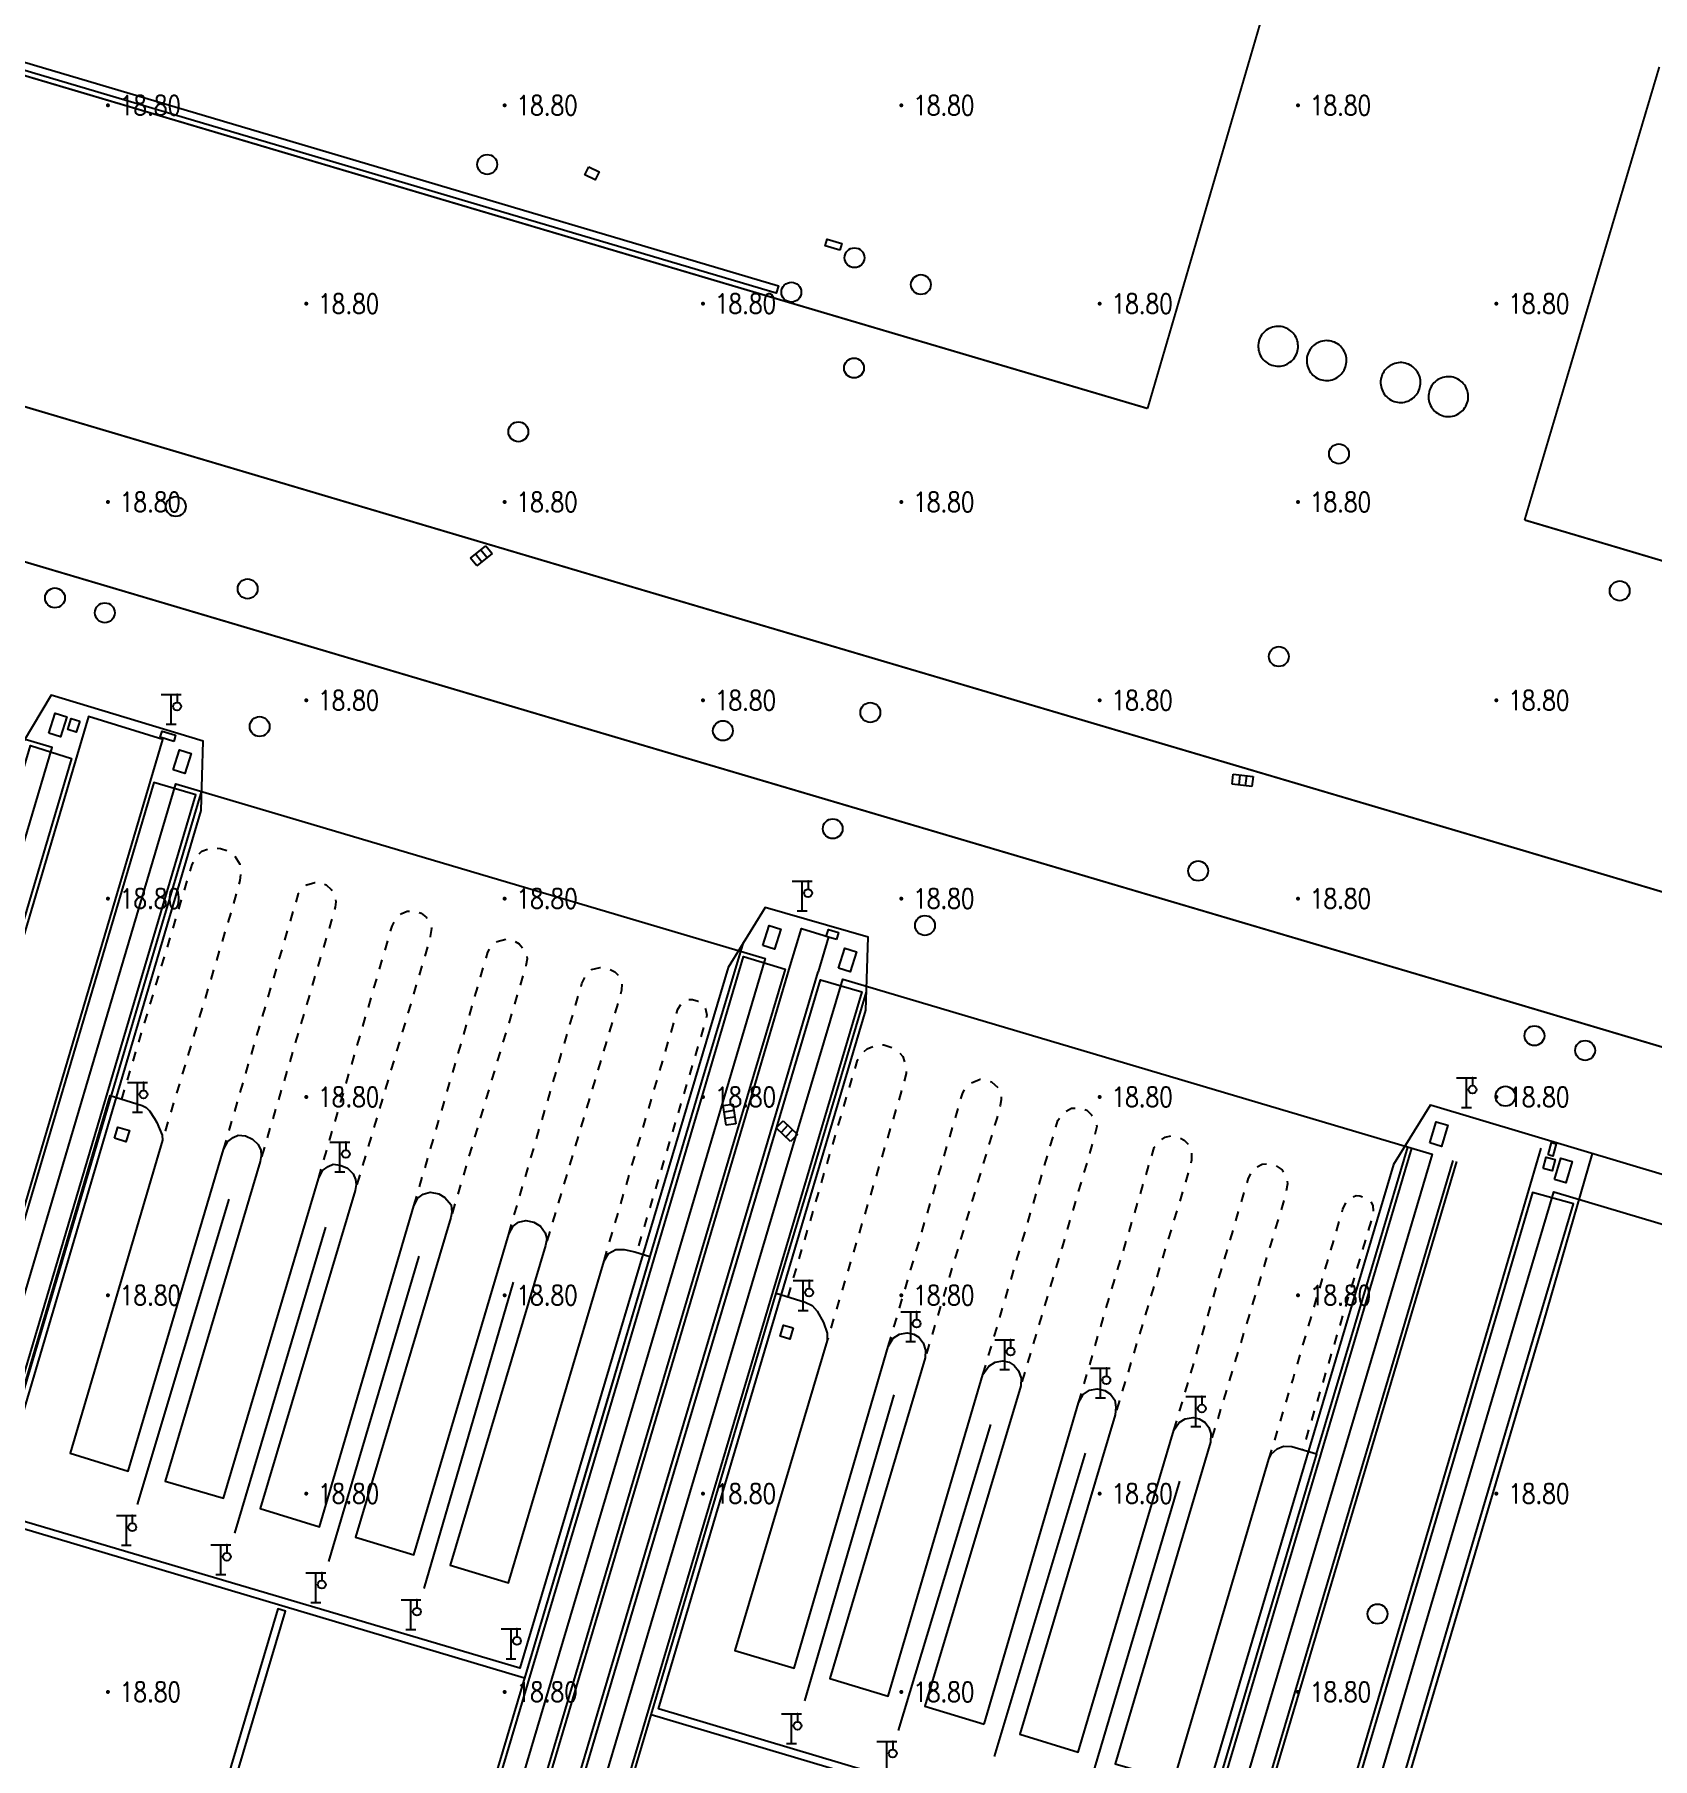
# Model space of a CAD drawing. Extents: x 404846 to 408477, y 3390929 to 3392894.
# Drawn here: x 406777.7 to 406859.2, y 3391921 to 3392008 of the extents above; entities that cross this region are included whole.
import ezdxf
from ezdxf.enums import TextEntityAlignment as Align

# ---------------------------------------------------------------- set-up
doc = ezdxf.new("R2010")
doc.units = 0
doc.header["$LTSCALE"] = 0.5
doc.header["$PDSIZE"] = 0.2
doc.linetypes.add('X6', pattern=[2, 1, -1])
doc.layers.get('0').update_dxf_attribs({"linetype": 'CONTINUOUS'})
for name, color, linetype in [('3221', 6, 'CONTINUOUS'), ('DLSS', 4, 'CONTINUOUS'), ('DMTZ', 3, 'CONTINUOUS'), ('FZTZ', 7, 'CONTINUOUS'), ('GCD', 1, 'CONTINUOUS'), ('GXYZ', 2, 'CONTINUOUS'), ('JMD', 6, 'CONTINUOUS'), ('SXSS', 5, 'CONTINUOUS'), ('ZBTZ', 3, 'CONTINUOUS')]:
    doc.layers.add(name, color=color, linetype=linetype)
doc.styles.add('HZ', font='rs.shx', dxfattribs={"width": 0.8, "bigfont": 'hztxt.shx'})
doc.linetypes.add('10422', pattern='A,0.75,[150,AAA.SHX,S=0.5,R=0,X=0,Y=0.5],1.5,[177,AAA.SHX,S=1,R=0,X=0,Y=0.4],0.75', length=3)
doc.linetypes.add('1161', pattern='A,0,[149,AAA.SHX,S=0.15,R=0,X=0,Y=0],-1.6', length=1.6)
doc.linetypes.add('447', pattern='A,8,-1,[148,AAA.SHX,S=1,R=0,X=0,Y=0],-1', length=10)

# ---------------------------------------------------------------- blocks, each defined once
blk = doc.blocks.new('gc063')
for p, q in [((-1, 3), (1, 3)), ((0, 0), (0, 3)), ((0.6, 3), (0.6, 2.2)), ((-0.5, 0), (0.5, 0))]:
    blk.add_line(p, q)
blk.add_circle((0.6, 1.8), 0.4)
blk.add_point((0.6, 3))
blk.add_point((0.6, 3))
blk = doc.blocks.new('GC200')
at = {"linetype": 'Continuous', "const_width": 0.2, "flags": 128}
blk.add_lwpolyline([(-0.1, 0, 1), (0.1, 0, 1)], format="xyb", close=True, dxfattribs=at)
blk = doc.blocks.new('gc188')
blk.add_circle((0, 0), 1)
blk = doc.blocks.new('gc041')
for p, q in [((-1, 0.5), (1, 0.5)), ((-1, -0.5), (-1, 0.5)), ((-0.33, 0.5), (-0.33, -0.5)), ((0.33, 0.5), (0.33, -0.5)), ((1, 0.5), (1, -0.5)), ((1, -0.5), (-1, -0.5))]:
    blk.add_line(p, q)

msp = doc.modelspace()

# ---------------------------------------------------------------- linework, layer by layer
at = {"layer": '3221', "color": 6}
for points in [[(406744.168, 3391856.036, 19), (406748.391, 3391870.311, 18.876), (406754.158, 3391889.79, 18.799), (406759.075, 3391906.386, 18.841), (406765.319, 3391927.447, 18.972), (406771.78, 3391949.202, 19.072), (406778.541, 3391971.995, 19.074), (406748.821, 3391980.811, 19.074), (406742.061, 3391958.023, 19.072), (406735.6, 3391936.266, 18.972), (406729.353, 3391915.195, 18.841), (406724.434, 3391898.593, 18.799), (406718.665, 3391879.107, 18.876), (406714.463, 3391864.901, 19)], [(406749.55, 3391851.382, 18.719), (406759.147, 3391883.818, 18.715), (406765.696, 3391905.851, 18.701), (406771.481, 3391925.358, 18.815), (406777.483, 3391945.539, 19.076), (406782.81, 3391963.523, 19.046), (406784.779, 3391970.166, 18.999), (406814.501, 3391961.359, 18.999), (406812.533, 3391954.717, 19.046), (406807.202, 3391936.719, 19.076), (406801.198, 3391916.532, 18.815), (406795.414, 3391897.028, 18.701), (406788.868, 3391875.004, 18.715), (406779.271, 3391842.57, 18.719)], [(406783.499, 3391842.808, 18.741), (406789.127, 3391861.755, 18.781), (406793.067, 3391875.089, 18.753), (406797.566, 3391890.184, 18.614), (406803.9, 3391911.534, 18.504), (406809.704, 3391931.054, 18.466), (406815.543, 3391950.694, 18.388), (406818.402, 3391960.318, 18.416), (406848.118, 3391951.49, 18.416), (406845.259, 3391941.863, 18.388), (406839.419, 3391922.22, 18.466), (406833.617, 3391902.708, 18.504), (406827.28, 3391881.348, 18.614), (406822.786, 3391866.269, 18.753), (406818.85, 3391852.948, 18.781), (406813.216, 3391833.984, 18.741)], [(406818.629, 3391829.5, 18.713), (406823.606, 3391846.24, 18.852), (406827.632, 3391859.825, 18.852), (406831.615, 3391873.336, 18.712), (406836.221, 3391888.842, 18.684), (406840.089, 3391901.861, 18.749), (406844.288, 3391915.943, 18.872), (406847.961, 3391928.344, 18.986), (406852.414, 3391943.384, 18.97), (406854.263, 3391949.589, 19.004), (406883.973, 3391940.737, 19.004), (406882.131, 3391934.557, 18.97), (406877.685, 3391919.541, 18.986), (406874.003, 3391907.113, 18.872), (406869.801, 3391893.018, 18.749), (406865.937, 3391880.014, 18.684), (406861.341, 3391864.54, 18.712), (406857.361, 3391851.037, 18.852), (406853.325, 3391837.419, 18.852), (406848.353, 3391820.696, 18.713)]]:
    msp.add_polyline3d(points, dxfattribs=at)
at = {"layer": 'DLSS', "linetype": 'Continuous', "const_width": 0.1, "flags": 128}
for points, elevation in [([(406833.774, 3391989.093), (406840.454, 3392011.938)], 18.548), ([(406833.774, 3391989.093), (406812.566, 3391995.367), (406775.107, 3392006.487)], 18.676), ([(406852.782, 3391983.471), (406859.574, 3392006.315)], 18.526), ([(406852.458, 3391966.881), (406808.02, 3391980.026), (406770.553, 3391991.148)], 18.633), ([(406850.318, 3391959.693), (406805.889, 3391972.835), (406768.419, 3391983.959)], 18.633), ([(406857.022, 3391982.216), (406852.782, 3391983.471)], 18.511), ([(406902.516, 3391968.742), (406875.615, 3391976.682), (406857.022, 3391982.216)], 18.598), ([(406897.959, 3391953.404), (406871.069, 3391961.342), (406852.458, 3391966.881)], 18.706), ([(406895.823, 3391946.215), (406868.937, 3391954.151), (406850.318, 3391959.693)], 18.706)]:
    msp.add_lwpolyline(points, dxfattribs=dict(at, elevation=elevation))
at = {"layer": 'DLSS', "linetype": 'X6', "flags": 128}
for points, elevation in [([(406782.052, 3391954.266), (406785.607, 3391966.099), (406785.826, 3391966.498), (406786.099, 3391966.773), (406786.537, 3391966.927), (406787.029, 3391966.911), (406787.428, 3391966.777), (406787.759, 3391966.522), (406788.01, 3391966.12), (406788.071, 3391965.762), (406788.013, 3391965.298), (406787.594, 3391963.815), (406784.104, 3391952.193)], 18.734), ([(406787.188, 3391951.726), (406790.967, 3391964.631), (406791.098, 3391964.845), (406791.39, 3391965.08), (406791.791, 3391965.192), (406792.068, 3391965.189), (406792.362, 3391965.069), (406792.606, 3391964.845), (406792.803, 3391964.53), (406792.856, 3391964.223), (406792.823, 3391963.944), (406792.616, 3391963.239), (406789.035, 3391951.127)], 18.817), ([(406791.97, 3391950.257), (406795.684, 3391962.984), (406795.886, 3391963.381), (406796.18, 3391963.628), (406796.452, 3391963.743), (406796.767, 3391963.757), (406797.148, 3391963.653), (406797.396, 3391963.451), (406797.591, 3391963.154), (406797.666, 3391962.871), (406797.608, 3391962.462), (406797.339, 3391961.486), (406795.304, 3391954.646), (406793.818, 3391949.658)], 18.855), ([(406796.786, 3391948.89), (406800.513, 3391961.682), (406800.68, 3391961.973), (406800.987, 3391962.221), (406801.415, 3391962.343), (406801.808, 3391962.275), (406802.09, 3391962.098), (406802.429, 3391961.704), (406802.5, 3391961.344), (406802.433, 3391960.993), (406800.311, 3391953.923), (406798.65, 3391948.304)], 18.906), ([(406801.567, 3391947.468), (406805.254, 3391960.096), (406805.445, 3391960.508), (406805.742, 3391960.809), (406806.174, 3391960.911), (406806.59, 3391960.86), (406806.907, 3391960.692), (406807.149, 3391960.436), (406807.263, 3391960.118), (406807.246, 3391959.762), (406807.084, 3391959.146), (406803.422, 3391946.886)], 18.999), ([(406806.373, 3391946.117), (406810.096, 3391958.81), (406810.285, 3391959.11), (406810.542, 3391959.294), (406810.831, 3391959.301), (406811.115, 3391959.213), (406811.377, 3391959.028), (406811.494, 3391958.816), (406811.549, 3391958.503), (406811.44, 3391958.05), (406808.008, 3391946.548)], 19.009), ([(406815.647, 3391944.297), (406819.146, 3391956.23), (406819.311, 3391956.509), (406819.633, 3391956.802), (406820.023, 3391956.964), (406820.481, 3391957.006), (406820.838, 3391956.89), (406821.163, 3391956.721), (406821.427, 3391956.425), (406821.591, 3391955.923), (406821.609, 3391955.561), (406821.43, 3391954.899), (406817.621, 3391942.101)], 18.982), ([(406820.702, 3391941.805), (406824.453, 3391954.58), (406824.62, 3391954.868), (406824.89, 3391955.097), (406825.341, 3391955.27), (406825.549, 3391955.255), (406825.912, 3391955.142), (406826.222, 3391954.857), (406826.387, 3391954.544), (406826.39, 3391954.231), (406826.346, 3391953.944), (406826.174, 3391953.301), (406822.56, 3391941.232)], 18.886), ([(406825.476, 3391940.38), (406829.25, 3391953.186), (406829.519, 3391953.594), (406829.935, 3391953.809), (406830.367, 3391953.829), (406830.704, 3391953.713), (406830.941, 3391953.485), (406831.171, 3391953.1), (406831.211, 3391952.887), (406831.093, 3391952.373), (406829.46, 3391946.809), (406827.379, 3391939.815)], 18.79), ([(406830.299, 3391938.949), (406831.581, 3391943.383), (406834.11, 3391951.823), (406834.32, 3391952.119), (406834.659, 3391952.352), (406834.983, 3391952.423), (406835.31, 3391952.369), (406835.612, 3391952.199), (406835.857, 3391951.975), (406835.985, 3391951.586), (406835.989, 3391951.199), (406835.842, 3391950.611), (406832.136, 3391938.348)], 18.643), ([(406835.106, 3391937.576), (406838.86, 3391950.282), (406839.12, 3391950.759), (406839.553, 3391950.988), (406839.917, 3391951.014), (406840.235, 3391950.916), (406840.566, 3391950.702), (406840.786, 3391950.354), (406840.83, 3391949.999), (406840.667, 3391949.227), (406836.953, 3391936.977)], 18.513), ([(406839.895, 3391936.112), (406841.107, 3391940.152), (406843.623, 3391948.726), (406843.817, 3391949.152), (406844, 3391949.295), (406844.296, 3391949.408), (406844.481, 3391949.396), (406844.759, 3391949.3), (406845.022, 3391949.126), (406845.132, 3391948.903), (406845.139, 3391948.614), (406845.093, 3391948.3), (406841.591, 3391936.597)], 18.45)]:
    msp.add_lwpolyline(points, dxfattribs=dict(at, elevation=elevation))
at = {"layer": 'DMTZ', "linetype": '10422', "flags": 128}
for points, elevation in [([(406802.366, 3391925.076), (406775.174, 3391933.179), (406781.472, 3391954.445), (406783.08, 3391953.947), (406783.281, 3391953.849), (406783.447, 3391953.673), (406783.701, 3391953.293), (406783.826, 3391953.095), (406784.086, 3391952.447), (406784.104, 3391952.193)], 19.021), ([(406784.104, 3391952.193), (406779.45, 3391936.421), (406782.387, 3391935.517), (406787.188, 3391951.726), (406787.397, 3391952.137), (406787.673, 3391952.342), (406787.928, 3391952.459), (406788.291, 3391952.417), (406788.647, 3391952.252), (406788.937, 3391951.974), (406789.061, 3391951.692), (406789.09, 3391951.432), (406789.035, 3391951.127)], 19.208), ([(406789.035, 3391951.127), (406784.252, 3391935.005), (406787.183, 3391934.144), (406791.97, 3391950.257), (406792.18, 3391950.668), (406792.455, 3391950.873), (406792.711, 3391950.989), (406793.074, 3391950.947), (406793.43, 3391950.782), (406793.72, 3391950.504), (406793.844, 3391950.222), (406793.873, 3391949.962), (406793.818, 3391949.658)], 19.214), ([(406793.818, 3391949.658), (406789.028, 3391933.622), (406792.021, 3391932.709), (406796.786, 3391948.89)], 19.117), ([(406796.786, 3391948.89), (406796.979, 3391949.27), (406797.253, 3391949.484), (406797.606, 3391949.581), (406798.05, 3391949.493), (406798.351, 3391949.317), (406798.667, 3391948.946), (406798.699, 3391948.571), (406798.65, 3391948.304), (406793.834, 3391932.181), (406796.78, 3391931.285), (406801.567, 3391947.468), (406801.79, 3391947.866), (406802.055, 3391948.06), (406802.431, 3391948.156), (406802.836, 3391948.072), (406803.161, 3391947.866), (406803.409, 3391947.527), (406803.484, 3391947.221), (406803.422, 3391946.886), (406798.621, 3391930.774), (406801.56, 3391929.876), (406806.373, 3391946.117), (406806.593, 3391946.483), (406806.967, 3391946.694), (406807.381, 3391946.689), (406807.929, 3391946.572), (406808.681, 3391946.339), (406802.366, 3391925.076)], 19.445), ([(406835.954, 3391915.128), (406808.743, 3391923.218), (406815.049, 3391944.482), (406816.511, 3391944.029), (406816.865, 3391943.857), (406817.117, 3391943.585), (406817.434, 3391943.008), (406817.621, 3391942.472), (406817.621, 3391942.101), (406812.97, 3391926.47), (406815.959, 3391925.574), (406820.702, 3391941.805)], 19.297), ([(406820.702, 3391941.805), (406820.944, 3391942.219), (406821.271, 3391942.425), (406821.654, 3391942.488), (406821.983, 3391942.417), (406822.236, 3391942.264), (406822.452, 3391941.99), (406822.575, 3391941.62), (406822.56, 3391941.232), (406817.748, 3391925.05), (406820.698, 3391924.165), (406825.476, 3391940.38), (406825.763, 3391940.803), (406826.091, 3391941.009), (406826.474, 3391941.072), (406826.803, 3391941.001), (406827.056, 3391940.847), (406827.272, 3391940.574), (406827.395, 3391940.203), (406827.379, 3391939.815), (406822.547, 3391923.657), (406825.532, 3391922.753)], 19.41), ([(406830.299, 3391938.949), (406830.519, 3391939.37), (406830.852, 3391939.593), (406831.236, 3391939.656), (406831.611, 3391939.571), (406831.906, 3391939.386), (406832.128, 3391939.091), (406832.181, 3391938.736), (406832.136, 3391938.348), (406827.338, 3391922.247), (406830.281, 3391921.348), (406835.106, 3391937.576), (406835.368, 3391937.969), (406835.671, 3391938.148), (406836.066, 3391938.21), (406836.376, 3391938.156), (406836.671, 3391937.966), (406836.869, 3391937.713), (406836.968, 3391937.413), (406836.953, 3391936.977), (406832.134, 3391920.762), (406835.102, 3391919.904), (406839.895, 3391936.112), (406840.024, 3391936.392), (406840.313, 3391936.636), (406840.625, 3391936.774), (406841.04, 3391936.759), (406842.296, 3391936.391), (406835.954, 3391915.128)], 18.984), ([(406825.532, 3391922.753), (406830.299, 3391938.949)], 18.903)]:
    msp.add_lwpolyline(points, dxfattribs=dict(at, elevation=elevation))
at = {"layer": 'FZTZ', "linetype": 'Continuous', "flags": 128}
for points, elevation in [([(406805.601, 3392001.278), (406806.117, 3392001.033), (406805.926, 3392000.629), (406805.409, 3392000.874), (406805.601, 3392001.278)], 18.615), ([(406818.265, 3391997.075), (406817.525, 3391997.289), (406817.623, 3391997.627), (406818.362, 3391997.414), (406818.265, 3391997.075)], 19.301), ([(406840.208, 3391991.236), (406840.295, 3391991.227), (406840.383, 3391991.225), (406840.47, 3391991.231), (406840.557, 3391991.245), (406840.642, 3391991.266), (406840.725, 3391991.294), (406840.805, 3391991.33), (406840.882, 3391991.372), (406840.954, 3391991.421), (406841.023, 3391991.476), (406841.086, 3391991.537), (406841.143, 3391991.603), (406841.195, 3391991.674), (406841.24, 3391991.749), (406841.278, 3391991.828), (406841.31, 3391991.91), (406841.334, 3391991.994), (406841.351, 3391992.08), (406841.36, 3391992.167), (406841.362, 3391992.255), (406841.356, 3391992.342), (406841.342, 3391992.429), (406841.321, 3391992.514), (406841.292, 3391992.597), (406841.257, 3391992.677), (406841.214, 3391992.753), (406841.166, 3391992.826), (406841.11, 3391992.894), (406841.05, 3391992.957), (406840.984, 3391993.015), (406840.913, 3391993.067), (406840.838, 3391993.112), (406840.759, 3391993.15), (406840.677, 3391993.182), (406840.593, 3391993.206), (406840.507, 3391993.223), (406840.42, 3391993.232), (406840.332, 3391993.234), (406840.245, 3391993.227), (406840.158, 3391993.214), (406840.073, 3391993.193), (406839.99, 3391993.164), (406839.91, 3391993.129), (406839.833, 3391993.086), (406839.761, 3391993.037), (406839.692, 3391992.982), (406839.629, 3391992.921), (406839.572, 3391992.855), (406839.52, 3391992.784), (406839.475, 3391992.709), (406839.437, 3391992.631), (406839.405, 3391992.549), (406839.381, 3391992.465), (406839.364, 3391992.379), (406839.355, 3391992.291), (406839.353, 3391992.204), (406839.359, 3391992.116), (406839.373, 3391992.03), (406839.394, 3391991.945), (406839.422, 3391991.862), (406839.458, 3391991.782), (406839.5, 3391991.705), (406839.549, 3391991.632), (406839.605, 3391991.564), (406839.665, 3391991.501), (406839.731, 3391991.444), (406839.802, 3391991.392), (406839.877, 3391991.347), (406839.956, 3391991.308), (406840.038, 3391991.277), (406840.122, 3391991.253), (406840.208, 3391991.236)], 18.453), ([(406842.651, 3391990.516), (406842.739, 3391990.506), (406842.826, 3391990.505), (406842.914, 3391990.511), (406843, 3391990.525), (406843.085, 3391990.546), (406843.168, 3391990.574), (406843.248, 3391990.61), (406843.325, 3391990.652), (406843.398, 3391990.701), (406843.466, 3391990.756), (406843.529, 3391990.817), (406843.586, 3391990.883), (406843.638, 3391990.954), (406843.683, 3391991.029), (406843.722, 3391991.108), (406843.753, 3391991.19), (406843.777, 3391991.274), (406843.794, 3391991.36), (406843.803, 3391991.447), (406843.805, 3391991.535), (406843.799, 3391991.622), (406843.785, 3391991.709), (406843.764, 3391991.794), (406843.736, 3391991.877), (406843.7, 3391991.957), (406843.658, 3391992.033), (406843.609, 3391992.106), (406843.554, 3391992.174), (406843.493, 3391992.237), (406843.427, 3391992.295), (406843.356, 3391992.346), (406843.281, 3391992.392), (406843.202, 3391992.43), (406843.12, 3391992.462), (406843.036, 3391992.486), (406842.95, 3391992.503), (406842.863, 3391992.512), (406842.775, 3391992.513), (406842.688, 3391992.507), (406842.601, 3391992.494), (406842.516, 3391992.473), (406842.433, 3391992.444), (406842.353, 3391992.409), (406842.277, 3391992.366), (406842.204, 3391992.317), (406842.136, 3391992.262), (406842.073, 3391992.201), (406842.015, 3391992.135), (406841.964, 3391992.064), (406841.918, 3391991.989), (406841.88, 3391991.911), (406841.848, 3391991.829), (406841.824, 3391991.745), (406841.807, 3391991.658), (406841.798, 3391991.571), (406841.796, 3391991.484), (406841.803, 3391991.396), (406841.816, 3391991.31), (406841.837, 3391991.225), (406841.866, 3391991.142), (406841.901, 3391991.062), (406841.944, 3391990.985), (406841.993, 3391990.912), (406842.048, 3391990.844), (406842.109, 3391990.781), (406842.175, 3391990.723), (406842.246, 3391990.672), (406842.321, 3391990.627), (406842.399, 3391990.588), (406842.481, 3391990.557), (406842.565, 3391990.533), (406842.651, 3391990.516)], 18.453), ([(406846.379, 3391989.408), (406846.466, 3391989.398), (406846.554, 3391989.397), (406846.641, 3391989.403), (406846.728, 3391989.416), (406846.813, 3391989.438), (406846.895, 3391989.466), (406846.976, 3391989.502), (406847.052, 3391989.544), (406847.125, 3391989.593), (406847.193, 3391989.648), (406847.256, 3391989.709), (406847.314, 3391989.775), (406847.365, 3391989.846), (406847.411, 3391989.921), (406847.449, 3391990), (406847.48, 3391990.081), (406847.505, 3391990.166), (406847.522, 3391990.252), (406847.531, 3391990.339), (406847.532, 3391990.426), (406847.526, 3391990.514), (406847.513, 3391990.6), (406847.492, 3391990.686), (406847.463, 3391990.768), (406847.427, 3391990.848), (406847.385, 3391990.925), (406847.336, 3391990.998), (406847.281, 3391991.066), (406847.22, 3391991.129), (406847.154, 3391991.187), (406847.083, 3391991.238), (406847.008, 3391991.283), (406846.929, 3391991.322), (406846.848, 3391991.353), (406846.763, 3391991.378), (406846.677, 3391991.394), (406846.59, 3391991.404), (406846.503, 3391991.405), (406846.415, 3391991.399), (406846.329, 3391991.386), (406846.244, 3391991.364), (406846.161, 3391991.336), (406846.081, 3391991.3), (406846.004, 3391991.258), (406845.931, 3391991.209), (406845.863, 3391991.154), (406845.8, 3391991.093), (406845.742, 3391991.027), (406845.691, 3391990.956), (406845.646, 3391990.881), (406845.607, 3391990.802), (406845.576, 3391990.721), (406845.551, 3391990.636), (406845.535, 3391990.55), (406845.525, 3391990.463), (406845.524, 3391990.376), (406845.53, 3391990.288), (406845.543, 3391990.202), (406845.565, 3391990.116), (406845.593, 3391990.034), (406845.629, 3391989.953), (406845.671, 3391989.877), (406845.72, 3391989.804), (406845.775, 3391989.736), (406845.836, 3391989.673), (406845.902, 3391989.615), (406845.973, 3391989.564), (406846.048, 3391989.519), (406846.127, 3391989.48), (406846.208, 3391989.449), (406846.293, 3391989.424), (406846.379, 3391989.408)], 18.453), ([(406848.79, 3391988.697), (406848.877, 3391988.688), (406848.965, 3391988.686), (406849.052, 3391988.693), (406849.139, 3391988.706), (406849.224, 3391988.727), (406849.307, 3391988.756), (406849.387, 3391988.791), (406849.464, 3391988.834), (406849.536, 3391988.883), (406849.605, 3391988.938), (406849.668, 3391988.999), (406849.725, 3391989.065), (406849.777, 3391989.136), (406849.822, 3391989.211), (406849.861, 3391989.289), (406849.892, 3391989.371), (406849.916, 3391989.455), (406849.933, 3391989.541), (406849.942, 3391989.629), (406849.944, 3391989.716), (406849.938, 3391989.804), (406849.924, 3391989.89), (406849.903, 3391989.975), (406849.875, 3391990.058), (406849.839, 3391990.138), (406849.797, 3391990.215), (406849.748, 3391990.288), (406849.693, 3391990.356), (406849.632, 3391990.419), (406849.566, 3391990.476), (406849.495, 3391990.528), (406849.42, 3391990.573), (406849.341, 3391990.612), (406849.259, 3391990.643), (406849.175, 3391990.667), (406849.089, 3391990.684), (406849.002, 3391990.693), (406848.914, 3391990.695), (406848.827, 3391990.689), (406848.74, 3391990.675), (406848.655, 3391990.654), (406848.572, 3391990.626), (406848.492, 3391990.59), (406848.415, 3391990.548), (406848.343, 3391990.499), (406848.275, 3391990.444), (406848.211, 3391990.383), (406848.154, 3391990.317), (406848.102, 3391990.246), (406848.057, 3391990.171), (406848.019, 3391990.092), (406847.987, 3391990.01), (406847.963, 3391989.926), (406847.946, 3391989.84), (406847.937, 3391989.753), (406847.935, 3391989.665), (406847.941, 3391989.578), (406847.955, 3391989.491), (406847.976, 3391989.406), (406848.005, 3391989.323), (406848.04, 3391989.243), (406848.083, 3391989.167), (406848.132, 3391989.094), (406848.187, 3391989.026), (406848.247, 3391988.963), (406848.314, 3391988.905), (406848.384, 3391988.854), (406848.46, 3391988.808), (406848.538, 3391988.77), (406848.62, 3391988.738), (406848.704, 3391988.714), (406848.79, 3391988.697)], 18.453), ([(406778.38, 3391972.728), (406778.705, 3391973.738), (406779.292, 3391973.549), (406778.967, 3391972.54), (406778.38, 3391972.728)], 19.636), ([(406779.94, 3391973.324), (406779.762, 3391972.769), (406779.331, 3391972.907), (406779.508, 3391973.462), (406779.94, 3391973.324)], 19.999), ([(406784.677, 3391972.308), (406784, 3391972.518), (406784.096, 3391972.827), (406784.773, 3391972.618), (406784.677, 3391972.308)], 19.518), ([(406784.645, 3391970.876), (406784.97, 3391971.886), (406785.557, 3391971.697), (406785.232, 3391970.687), (406784.645, 3391970.876)], 19.802), ([(406814.379, 3391962.018), (406814.704, 3391963.028), (406815.291, 3391962.839), (406814.966, 3391961.829), (406814.379, 3391962.018)], 19.936), ([(406818.088, 3391962.311), (406817.572, 3391962.468), (406817.679, 3391962.821), (406818.195, 3391962.665), (406818.088, 3391962.311)], 19.722), ([(406818.192, 3391960.876), (406818.517, 3391961.886), (406819.104, 3391961.697), (406818.779, 3391960.687), (406818.192, 3391960.876)], 19.957), ([(406781.69, 3391952.294), (406781.866, 3391952.863), (406782.439, 3391952.685), (406782.263, 3391952.117), (406781.69, 3391952.294)], 20.792), ([(406848.006, 3391952.06), (406848.325, 3391953.133), (406848.905, 3391952.961), (406848.586, 3391951.887), (406848.006, 3391952.06)], 19.408), ([(406853.971, 3391951.459), (406854.135, 3391952.082), (406854.373, 3391952.019), (406854.209, 3391951.397), (406853.971, 3391951.459)], 19.149), ([(406853.722, 3391950.779), (406853.875, 3391951.342), (406854.324, 3391951.22), (406854.171, 3391950.657), (406853.722, 3391950.779)], 19.582), ([(406854.282, 3391950.223), (406854.602, 3391951.296), (406855.182, 3391951.124), (406854.862, 3391950.05), (406854.282, 3391950.223)], 19.383), ([(406815.912, 3391942.73), (406815.745, 3391942.17), (406815.248, 3391942.318), (406815.415, 3391942.878), (406815.912, 3391942.73)], 20.66)]:
    msp.add_lwpolyline(points, close=True, dxfattribs=dict(at, elevation=elevation))
at = {"layer": 'JMD', "linetype": '447', "flags": 128}
for points, elevation in [([(406848.033, 3391953.98), (406846.177, 3391950.977), (406835.674, 3391915.595), (406809.115, 3391923.527), (406819.572, 3391958.75), (406819.693, 3391962.429), (406814.492, 3391963.928), (406812.637, 3391960.912), (406802.126, 3391925.579), (406775.586, 3391933.431), (406786.063, 3391968.818), (406786.159, 3391972.313), (406778.492, 3391974.639), (406776.62, 3391971.471), (406766.162, 3391936.252)], 20.381), ([(406848.033, 3391953.98), (406857.746, 3391951.067), (406867.132, 3391948.266), (406868.252, 3391939.579), (406865.574, 3391930.477), (406867.016, 3391930.002), (406860.525, 3391908.263), (406871.62, 3391905.026), (406882.054, 3391940.225), (406883.919, 3391943.326), (406891.964, 3391940.873), (406897.322, 3391939.41)], 20.48), ([(406782.851, 3391933.822), (406787.471, 3391949.218)], 20.068), ([(406792.321, 3391947.806), (406787.74, 3391932.389)], 20.07), ([(406792.493, 3391930.961), (406797.058, 3391946.359)], 20.132), ([(406801.783, 3391945.039), (406797.28, 3391929.589)], 20.098), ([(406820.981, 3391939.358), (406816.485, 3391923.938)], 19.956), ([(406821.218, 3391922.436), (406825.864, 3391937.862)], 19.927), ([(406830.628, 3391936.423), (406826.041, 3391921.116)], 19.899), ([(406830.846, 3391919.647), (406835.394, 3391934.999)], 19.886)]:
    msp.add_lwpolyline(points, dxfattribs=dict(at, elevation=elevation))
at = {"layer": 'SXSS', "linetype": 'Continuous', "flags": 128}
for points, elevation in [([(406774.252, 3392007.415), (406793.88, 3392001.598), (406815.166, 3391995.283), (406815.052, 3391994.9), (406793.766, 3392001.214), (406774.138, 3392007.031)], 18.458), ([(406767.554, 3391851.772), (406774.14, 3391873.823), (406776.069, 3391880.302), (406780.958, 3391896.928), (406785.614, 3391912.658), (406790.305, 3391928.451), (406789.917, 3391928.566), (406785.225, 3391912.773), (406780.57, 3391897.043), (406775.681, 3391880.417), (406773.752, 3391873.938), (406767.189, 3391851.88)], 18.715)]:
    msp.add_lwpolyline(points, dxfattribs=dict(at, elevation=elevation))
at = {"layer": 'ZBTZ', "linetype": '1161', "flags": 128}
for points, elevation in [([(406748.342, 3391851.74), (406757.936, 3391884.177), (406764.485, 3391906.211), (406770.27, 3391925.717), (406776.272, 3391945.899), (406781.599, 3391963.882), (406784.126, 3391972.411), (406780.386, 3391973.565), (406773.048, 3391948.826), (406766.587, 3391927.071), (406760.343, 3391906.01), (406755.426, 3391889.414), (406749.659, 3391869.935), (406745.44, 3391855.656)], 18.907), ([(406743.151, 3391856.339), (406747.371, 3391870.613), (406753.138, 3391890.092), (406758.055, 3391906.688), (406764.299, 3391927.75), (406770.76, 3391949.505), (406777.453, 3391972.1), (406779.522, 3391971.443), (406772.832, 3391948.89), (406766.371, 3391927.135), (406760.127, 3391906.074), (406755.21, 3391889.478), (406749.443, 3391869.999), (406745.226, 3391855.72)], 18.948), ([(406750.619, 3391851.065), (406760.225, 3391883.498), (406766.773, 3391905.531), (406772.558, 3391925.038), (406778.561, 3391945.219), (406783.888, 3391963.203), (406785.785, 3391969.607), (406783.676, 3391970.232), (406781.779, 3391963.828), (406776.452, 3391945.845), (406770.45, 3391925.664), (406764.665, 3391906.157), (406758.116, 3391884.124), (406748.519, 3391851.687)], 18.867), ([(406750.807, 3391851.01), (406760.441, 3391883.434), (406766.989, 3391905.467), (406772.774, 3391924.974), (406778.777, 3391945.155), (406784.104, 3391963.139), (406786.091, 3391969.816)], 18.858), ([(406815.762, 3391960.985), (406816.325, 3391962.868), (406817.684, 3391962.454), (406817.166, 3391960.685)], 18.941), ([(406778.006, 3391842.945), (406787.618, 3391875.375), (406794.164, 3391897.399), (406799.948, 3391916.903), (406805.952, 3391937.09), (406811.283, 3391955.087), (406813.41, 3391962.168)], 18.867), ([(406778.234, 3391842.877), (406787.834, 3391875.311), (406794.38, 3391897.335), (406800.164, 3391916.839), (406806.168, 3391937.025), (406811.499, 3391955.023), (406813.409, 3391961.469), (406815.5, 3391960.816), (406813.58, 3391954.407), (406808.249, 3391936.408), (406802.245, 3391916.221), (406796.461, 3391896.717), (406789.915, 3391874.694), (406780.319, 3391842.259)], 18.867), ([(406780.53, 3391842.196), (406790.129, 3391874.631), (406796.674, 3391896.654), (406802.459, 3391916.157), (406808.463, 3391936.344), (406813.794, 3391954.343), (406815.762, 3391960.985)], 18.867), ([(406782.28, 3391843.169), (406787.891, 3391862.121), (406791.831, 3391875.456), (406796.331, 3391890.551), (406802.665, 3391911.901), (406808.469, 3391931.421), (406814.307, 3391951.061), (406817.166, 3391960.685)], 18.583), ([(406782.472, 3391843.113), (406788.109, 3391862.056), (406792.049, 3391875.391), (406796.548, 3391890.486), (406802.882, 3391911.836), (406808.686, 3391931.357), (406814.525, 3391950.996), (406817.286, 3391960.292), (406819.37, 3391959.673), (406816.609, 3391950.377), (406810.77, 3391930.737), (406804.966, 3391911.217), (406798.632, 3391889.867), (406794.133, 3391874.772), (406790.193, 3391861.439), (406784.57, 3391842.49)], 18.583), ([(406815.049, 3391944.482), (406816.814, 3391950.316), (406819.603, 3391959.687)], 18.717), ([(406812.187, 3391834.289), (406817.832, 3391853.25), (406821.768, 3391866.571), (406826.262, 3391881.651), (406832.599, 3391903.01), (406838.401, 3391922.522), (406844.24, 3391942.166), (406847.1, 3391951.793)], 18.583), ([(406817.438, 3391829.835), (406822.432, 3391846.589), (406826.458, 3391860.172), (406830.441, 3391873.684), (406835.047, 3391889.191), (406838.916, 3391902.211), (406843.114, 3391916.292), (406846.787, 3391928.692), (406851.24, 3391943.733), (406853.62, 3391951.802)], 18.775), ([(406842.296, 3391936.391), (406844.033, 3391942.227), (406846.893, 3391951.854)], 18.447), ([(406814.277, 3391833.669), (406819.913, 3391852.633), (406823.849, 3391865.954), (406828.343, 3391881.032), (406834.68, 3391902.392), (406840.482, 3391921.904), (406846.322, 3391941.547), (406849.181, 3391951.175)], 18.583), ([(406814.473, 3391833.611), (406820.103, 3391852.577), (406824.039, 3391865.897), (406828.533, 3391880.975), (406834.87, 3391902.336), (406840.672, 3391921.847), (406846.512, 3391941.491), (406849.372, 3391951.118)], 18.583), ([(406819.855, 3391829.136), (406824.921, 3391845.85), (406828.947, 3391859.436), (406832.93, 3391872.947), (406837.535, 3391888.452), (406841.404, 3391901.47), (406845.602, 3391915.553), (406849.276, 3391927.955), (406853.729, 3391942.994), (406856.21, 3391951.529)], 18.804), ([(406819.652, 3391829.197), (406824.68, 3391845.922), (406828.706, 3391859.507), (406832.689, 3391873.018), (406837.294, 3391888.523), (406841.162, 3391901.542), (406845.361, 3391915.624), (406849.034, 3391928.026), (406853.488, 3391943.065), (406855.253, 3391948.991), (406853.186, 3391949.557), (406851.443, 3391943.673), (406846.989, 3391928.632), (406843.316, 3391916.232), (406839.118, 3391902.15), (406835.249, 3391889.131), (406830.643, 3391873.624), (406826.66, 3391860.112), (406822.634, 3391846.529), (406817.617, 3391829.792)], 18.839), ([(406784.784, 3391842.426), (406790.398, 3391861.378), (406794.338, 3391874.712), (406798.837, 3391889.806), (406805.171, 3391911.157), (406808.743, 3391923.218)], 18.706)]:
    msp.add_lwpolyline(points, dxfattribs=dict(at, elevation=elevation))

# ---------------------------------------------------------------- block references
at = {"layer": 'DLSS', "linetype": 'Continuous', "xscale": 0.5, "yscale": 0.5}
for p in [(406784.548, 3391973.17, 18.675), (406816.358, 3391963.757, 18.925), (406849.855, 3391953.851, 18.422), (406782.851, 3391953.608, 19.02), (406793.052, 3391950.603, 19.092), (406816.406, 3391943.62, 19.182), (406821.831, 3391942.053, 19.152), (406826.57, 3391940.637, 19.014), (406831.396, 3391939.205, 18.908), (406836.21, 3391937.77, 18.816), (406782.287, 3391931.783, 19.016), (406787.053, 3391930.298, 19.057), (406791.841, 3391928.891, 19.093), (406796.636, 3391927.527, 19.13), (406801.681, 3391926.053, 19.149), (406815.824, 3391921.773, 18.936), (406820.626, 3391920.379, 18.911)]:
    msp.add_blockref('gc063', p, dxfattribs=at)
at = {"layer": 'GCD', "linetype": 'Continuous'}
ref = msp.add_blockref('GC200', (406781.358, 3392004.379, 18.8), dxfattribs=dict(at, xscale=0.5, yscale=0.5, zscale=0.5))
ref.add_attrib('height', '18.80', dxfattribs={"linetype": 'Continuous', "height": 1, "style": 'HZ', "width": 0.8}).set_placement((406781.958, 3392004.379, 18.8), align=Align.MIDDLE_LEFT)
ref = msp.add_blockref('GC200', (406801.358, 3392004.379, 18.8), dxfattribs=dict(at, xscale=0.5, yscale=0.5, zscale=0.5))
ref.add_attrib('height', '18.80', dxfattribs={"linetype": 'Continuous', "height": 1, "style": 'HZ', "width": 0.8}).set_placement((406801.958, 3392004.379, 18.8), align=Align.MIDDLE_LEFT)
ref = msp.add_blockref('GC200', (406821.358, 3392004.379, 18.8), dxfattribs=dict(at, xscale=0.5, yscale=0.5, zscale=0.5))
ref.add_attrib('height', '18.80', dxfattribs={"linetype": 'Continuous', "height": 1, "style": 'HZ', "width": 0.8}).set_placement((406821.958, 3392004.379, 18.8), align=Align.MIDDLE_LEFT)
ref = msp.add_blockref('GC200', (406841.358, 3392004.379, 18.8), dxfattribs=dict(at, xscale=0.5, yscale=0.5, zscale=0.5))
ref.add_attrib('height', '18.80', dxfattribs={"linetype": 'Continuous', "height": 1, "style": 'HZ', "width": 0.8}).set_placement((406841.958, 3392004.379, 18.8), align=Align.MIDDLE_LEFT)
ref = msp.add_blockref('GC200', (406791.358, 3391994.379, 18.8), dxfattribs=dict(at, xscale=0.5, yscale=0.5, zscale=0.5))
ref.add_attrib('height', '18.80', dxfattribs={"linetype": 'Continuous', "height": 1, "style": 'HZ', "width": 0.8}).set_placement((406791.958, 3391994.379, 18.8), align=Align.MIDDLE_LEFT)
ref = msp.add_blockref('GC200', (406811.358, 3391994.379, 18.8), dxfattribs=dict(at, xscale=0.5, yscale=0.5, zscale=0.5))
ref.add_attrib('height', '18.80', dxfattribs={"linetype": 'Continuous', "height": 1, "style": 'HZ', "width": 0.8}).set_placement((406811.958, 3391994.379, 18.8), align=Align.MIDDLE_LEFT)
ref = msp.add_blockref('GC200', (406831.358, 3391994.379, 18.8), dxfattribs=dict(at, xscale=0.5, yscale=0.5, zscale=0.5))
ref.add_attrib('height', '18.80', dxfattribs={"linetype": 'Continuous', "height": 1, "style": 'HZ', "width": 0.8}).set_placement((406831.958, 3391994.379, 18.8), align=Align.MIDDLE_LEFT)
ref = msp.add_blockref('GC200', (406851.358, 3391994.379, 18.8), dxfattribs=dict(at, xscale=0.5, yscale=0.5, zscale=0.5))
ref.add_attrib('height', '18.80', dxfattribs={"linetype": 'Continuous', "height": 1, "style": 'HZ', "width": 0.8}).set_placement((406851.958, 3391994.379, 18.8), align=Align.MIDDLE_LEFT)
ref = msp.add_blockref('GC200', (406781.358, 3391984.379, 18.8), dxfattribs=dict(at, xscale=0.5, yscale=0.5, zscale=0.5))
ref.add_attrib('height', '18.80', dxfattribs={"linetype": 'Continuous', "height": 1, "style": 'HZ', "width": 0.8}).set_placement((406781.958, 3391984.379, 18.8), align=Align.MIDDLE_LEFT)
ref = msp.add_blockref('GC200', (406801.358, 3391984.379, 18.8), dxfattribs=dict(at, xscale=0.5, yscale=0.5, zscale=0.5))
ref.add_attrib('height', '18.80', dxfattribs={"linetype": 'Continuous', "height": 1, "style": 'HZ', "width": 0.8}).set_placement((406801.958, 3391984.379, 18.8), align=Align.MIDDLE_LEFT)
ref = msp.add_blockref('GC200', (406821.358, 3391984.379, 18.8), dxfattribs=dict(at, xscale=0.5, yscale=0.5, zscale=0.5))
ref.add_attrib('height', '18.80', dxfattribs={"linetype": 'Continuous', "height": 1, "style": 'HZ', "width": 0.8}).set_placement((406821.958, 3391984.379, 18.8), align=Align.MIDDLE_LEFT)
ref = msp.add_blockref('GC200', (406841.358, 3391984.379, 18.8), dxfattribs=dict(at, xscale=0.5, yscale=0.5, zscale=0.5))
ref.add_attrib('height', '18.80', dxfattribs={"linetype": 'Continuous', "height": 1, "style": 'HZ', "width": 0.8}).set_placement((406841.958, 3391984.379, 18.8), align=Align.MIDDLE_LEFT)
ref = msp.add_blockref('GC200', (406791.358, 3391974.379, 18.8), dxfattribs=dict(at, xscale=0.5, yscale=0.5, zscale=0.5))
ref.add_attrib('height', '18.80', dxfattribs={"linetype": 'Continuous', "height": 1, "style": 'HZ', "width": 0.8}).set_placement((406791.958, 3391974.379, 18.8), align=Align.MIDDLE_LEFT)
ref = msp.add_blockref('GC200', (406811.358, 3391974.379, 18.8), dxfattribs=dict(at, xscale=0.5, yscale=0.5, zscale=0.5))
ref.add_attrib('height', '18.80', dxfattribs={"linetype": 'Continuous', "height": 1, "style": 'HZ', "width": 0.8}).set_placement((406811.958, 3391974.379, 18.8), align=Align.MIDDLE_LEFT)
ref = msp.add_blockref('GC200', (406831.358, 3391974.379, 18.8), dxfattribs=dict(at, xscale=0.5, yscale=0.5, zscale=0.5))
ref.add_attrib('height', '18.80', dxfattribs={"linetype": 'Continuous', "height": 1, "style": 'HZ', "width": 0.8}).set_placement((406831.958, 3391974.379, 18.8), align=Align.MIDDLE_LEFT)
ref = msp.add_blockref('GC200', (406851.358, 3391974.379, 18.8), dxfattribs=dict(at, xscale=0.5, yscale=0.5, zscale=0.5))
ref.add_attrib('height', '18.80', dxfattribs={"linetype": 'Continuous', "height": 1, "style": 'HZ', "width": 0.8}).set_placement((406851.958, 3391974.379, 18.8), align=Align.MIDDLE_LEFT)
ref = msp.add_blockref('GC200', (406781.358, 3391964.379, 18.8), dxfattribs=dict(at, xscale=0.5, yscale=0.5, zscale=0.5))
ref.add_attrib('height', '18.80', dxfattribs={"linetype": 'Continuous', "height": 1, "style": 'HZ', "width": 0.8}).set_placement((406781.958, 3391964.379, 18.8), align=Align.MIDDLE_LEFT)
ref = msp.add_blockref('GC200', (406801.358, 3391964.379, 18.8), dxfattribs=dict(at, xscale=0.5, yscale=0.5, zscale=0.5))
ref.add_attrib('height', '18.80', dxfattribs={"linetype": 'Continuous', "height": 1, "style": 'HZ', "width": 0.8}).set_placement((406801.958, 3391964.379, 18.8), align=Align.MIDDLE_LEFT)
ref = msp.add_blockref('GC200', (406821.358, 3391964.379, 18.8), dxfattribs=dict(at, xscale=0.5, yscale=0.5, zscale=0.5))
ref.add_attrib('height', '18.80', dxfattribs={"linetype": 'Continuous', "height": 1, "style": 'HZ', "width": 0.8}).set_placement((406821.958, 3391964.379, 18.8), align=Align.MIDDLE_LEFT)
ref = msp.add_blockref('GC200', (406841.358, 3391964.379, 18.8), dxfattribs=dict(at, xscale=0.5, yscale=0.5, zscale=0.5))
ref.add_attrib('height', '18.80', dxfattribs={"linetype": 'Continuous', "height": 1, "style": 'HZ', "width": 0.8}).set_placement((406841.958, 3391964.379, 18.8), align=Align.MIDDLE_LEFT)
ref = msp.add_blockref('GC200', (406791.358, 3391954.379, 18.8), dxfattribs=dict(at, xscale=0.5, yscale=0.5, zscale=0.5))
ref.add_attrib('height', '18.80', dxfattribs={"linetype": 'Continuous', "height": 1, "style": 'HZ', "width": 0.8}).set_placement((406791.958, 3391954.379, 18.8), align=Align.MIDDLE_LEFT)
ref = msp.add_blockref('GC200', (406811.358, 3391954.379, 18.8), dxfattribs=dict(at, xscale=0.5, yscale=0.5, zscale=0.5))
ref.add_attrib('height', '18.80', dxfattribs={"linetype": 'Continuous', "height": 1, "style": 'HZ', "width": 0.8}).set_placement((406811.958, 3391954.379, 18.8), align=Align.MIDDLE_LEFT)
ref = msp.add_blockref('GC200', (406831.358, 3391954.379, 18.8), dxfattribs=dict(at, xscale=0.5, yscale=0.5, zscale=0.5))
ref.add_attrib('height', '18.80', dxfattribs={"linetype": 'Continuous', "height": 1, "style": 'HZ', "width": 0.8}).set_placement((406831.958, 3391954.379, 18.8), align=Align.MIDDLE_LEFT)
ref = msp.add_blockref('GC200', (406851.358, 3391954.379, 18.8), dxfattribs=dict(at, xscale=0.5, yscale=0.5, zscale=0.5))
ref.add_attrib('height', '18.80', dxfattribs={"linetype": 'Continuous', "height": 1, "style": 'HZ', "width": 0.8}).set_placement((406851.958, 3391954.379, 18.8), align=Align.MIDDLE_LEFT)
ref = msp.add_blockref('GC200', (406781.358, 3391944.379, 18.8), dxfattribs=dict(at, xscale=0.5, yscale=0.5, zscale=0.5))
ref.add_attrib('height', '18.80', dxfattribs={"linetype": 'Continuous', "height": 1, "style": 'HZ', "width": 0.8}).set_placement((406781.958, 3391944.379, 18.8), align=Align.MIDDLE_LEFT)
ref = msp.add_blockref('GC200', (406801.358, 3391944.379, 18.8), dxfattribs=dict(at, xscale=0.5, yscale=0.5, zscale=0.5))
ref.add_attrib('height', '18.80', dxfattribs={"linetype": 'Continuous', "height": 1, "style": 'HZ', "width": 0.8}).set_placement((406801.958, 3391944.379, 18.8), align=Align.MIDDLE_LEFT)
ref = msp.add_blockref('GC200', (406821.358, 3391944.379, 18.8), dxfattribs=dict(at, xscale=0.5, yscale=0.5, zscale=0.5))
ref.add_attrib('height', '18.80', dxfattribs={"linetype": 'Continuous', "height": 1, "style": 'HZ', "width": 0.8}).set_placement((406821.958, 3391944.379, 18.8), align=Align.MIDDLE_LEFT)
ref = msp.add_blockref('GC200', (406841.358, 3391944.379, 18.8), dxfattribs=dict(at, xscale=0.5, yscale=0.5, zscale=0.5))
ref.add_attrib('height', '18.80', dxfattribs={"linetype": 'Continuous', "height": 1, "style": 'HZ', "width": 0.8}).set_placement((406841.958, 3391944.379, 18.8), align=Align.MIDDLE_LEFT)
ref = msp.add_blockref('GC200', (406791.358, 3391934.379, 18.8), dxfattribs=dict(at, xscale=0.5, yscale=0.5, zscale=0.5))
ref.add_attrib('height', '18.80', dxfattribs={"linetype": 'Continuous', "height": 1, "style": 'HZ', "width": 0.8}).set_placement((406791.958, 3391934.379, 18.8), align=Align.MIDDLE_LEFT)
ref = msp.add_blockref('GC200', (406811.358, 3391934.379, 18.8), dxfattribs=dict(at, xscale=0.5, yscale=0.5, zscale=0.5))
ref.add_attrib('height', '18.80', dxfattribs={"linetype": 'Continuous', "height": 1, "style": 'HZ', "width": 0.8}).set_placement((406811.958, 3391934.379, 18.8), align=Align.MIDDLE_LEFT)
ref = msp.add_blockref('GC200', (406831.358, 3391934.379, 18.8), dxfattribs=dict(at, xscale=0.5, yscale=0.5, zscale=0.5))
ref.add_attrib('height', '18.80', dxfattribs={"linetype": 'Continuous', "height": 1, "style": 'HZ', "width": 0.8}).set_placement((406831.958, 3391934.379, 18.8), align=Align.MIDDLE_LEFT)
ref = msp.add_blockref('GC200', (406851.358, 3391934.379, 18.8), dxfattribs=dict(at, xscale=0.5, yscale=0.5, zscale=0.5))
ref.add_attrib('height', '18.80', dxfattribs={"linetype": 'Continuous', "height": 1, "style": 'HZ', "width": 0.8}).set_placement((406851.958, 3391934.379, 18.8), align=Align.MIDDLE_LEFT)
ref = msp.add_blockref('GC200', (406781.358, 3391924.379, 18.8), dxfattribs=dict(at, xscale=0.5, yscale=0.5, zscale=0.5))
ref.add_attrib('height', '18.80', dxfattribs={"linetype": 'Continuous', "height": 1, "style": 'HZ', "width": 0.8}).set_placement((406781.958, 3391924.379, 18.8), align=Align.MIDDLE_LEFT)
ref = msp.add_blockref('GC200', (406801.358, 3391924.379, 18.8), dxfattribs=dict(at, xscale=0.5, yscale=0.5, zscale=0.5))
ref.add_attrib('height', '18.80', dxfattribs={"linetype": 'Continuous', "height": 1, "style": 'HZ', "width": 0.8}).set_placement((406801.958, 3391924.379, 18.8), align=Align.MIDDLE_LEFT)
ref = msp.add_blockref('GC200', (406821.358, 3391924.379, 18.8), dxfattribs=dict(at, xscale=0.5, yscale=0.5, zscale=0.5))
ref.add_attrib('height', '18.80', dxfattribs={"linetype": 'Continuous', "height": 1, "style": 'HZ', "width": 0.8}).set_placement((406821.958, 3391924.379, 18.8), align=Align.MIDDLE_LEFT)
ref = msp.add_blockref('GC200', (406841.358, 3391924.379, 18.8), dxfattribs=dict(at, xscale=0.5, yscale=0.5, zscale=0.5))
ref.add_attrib('height', '18.80', dxfattribs={"linetype": 'Continuous', "height": 1, "style": 'HZ', "width": 0.8}).set_placement((406841.958, 3391924.379, 18.8), align=Align.MIDDLE_LEFT)
at = {"layer": 'GXYZ', "linetype": 'Continuous', "xscale": 0.5, "yscale": 0.5}
for p in [(406800.48, 3392001.398, 18.445), (406818.999, 3391996.694, 18.413), (406815.814, 3391994.959, 18.438), (406822.346, 3391995.341, 18.421), (406818.973, 3391991.133, 18.557), (406802.05, 3391987.919, 18.701), (406843.423, 3391986.807, 18.478), (406784.78, 3391984.149, 18.557), (406788.403, 3391980.001, 18.597), (406778.689, 3391979.543, 18.6), (406857.577, 3391979.9, 18.354), (406781.204, 3391978.792, 18.587), (406840.391, 3391976.585, 18.504), (406789.007, 3391973.056, 18.685), (406819.796, 3391973.763, 18.758), (406812.363, 3391972.847, 18.826), (406817.9, 3391967.903, 18.842), (406836.324, 3391965.777, 18.502), (406822.551, 3391963.026, 18.842), (406853.277, 3391957.467, 18.706), (406855.832, 3391956.724, 18.506), (406851.814, 3391954.415, 18.995), (406845.367, 3391928.312, 19.108)]:
    msp.add_blockref('gc188', p, dxfattribs=at)
for p, rotation in [((406800.186, 3391981.663, 18.655), 39.25803756212872), ((406838.564, 3391970.342, 18.367), 353.306822392638), ((406812.696, 3391953.491, 18.997), 278.2261063622125), ((406815.588, 3391952.656, 19.004), 316.0986166203605)]:
    msp.add_blockref('gc041', p, dxfattribs=dict(at, rotation=rotation))

doc.saveas('drawing.dxf')
